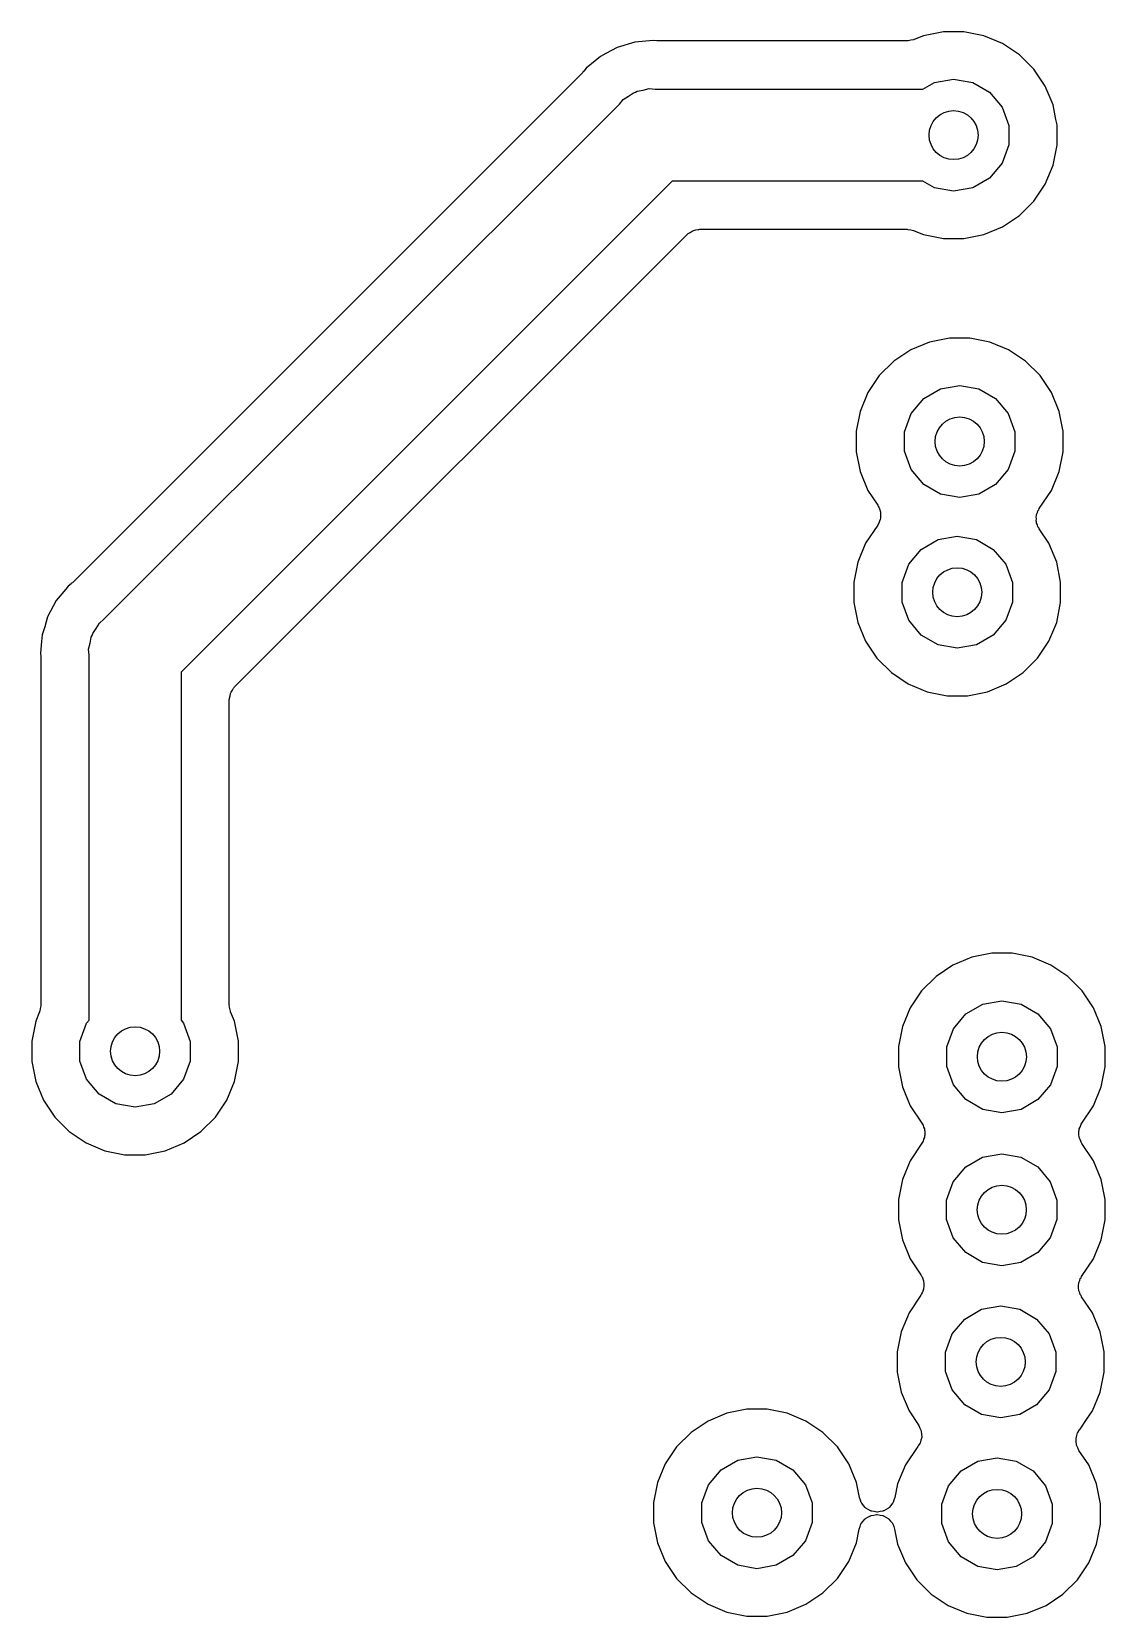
# Model space of a CAD drawing. Extents: x 91.4 to 190.2, y -113.9 to -59.9.
# Drawn here: x 160.48 to 169.38, y -99.91 to -86.76 of the extents above; entities that cross this region are included whole.
import ezdxf

# ---------------------------------------------------------------- set-up
doc = ezdxf.new("R2010")
doc.units = 0
doc.header["$MEASUREMENT"] = 0
doc.layers.add('BLACK', color=7, linetype='CONTINUOUS')

msp = doc.modelspace()

# ---------------------------------------------------------------- linework, layer by layer
at = {"layer": 'BLACK', "linetype": 'CONTINUOUS'}
for p, q in [((165.477, -86.8503), (165.33, -86.895)), ((165.599, -86.8383), (165.477, -86.8503)), ((165.63, -86.8352), (165.599, -86.8383)), ((165.599, -86.8383), (165.599, -86.8383)), ((165.599, -86.8383), (165.599, -86.8383)), ((165.661, -86.8383), (165.63, -86.8352)), ((165.668, -86.8377), (165.661, -86.8383)), ((165.676, -86.839), (165.668, -86.8377)), ((167.736, -86.839), (165.676, -86.839)), ((167.739, -86.8384), (167.736, -86.839)), ((167.742, -86.8389), (167.739, -86.8384)), ((167.765, -86.8339), (167.742, -86.8389)), ((167.787, -86.83), (167.765, -86.8339)), ((167.79, -86.8283), (167.787, -86.83)), ((167.793, -86.8276), (167.79, -86.8283)), ((167.87, -86.7957), (167.793, -86.8276)), ((168.036, -86.7628), (167.87, -86.7957)), ((168.204, -86.7628), (168.036, -86.7628)), ((168.37, -86.7957), (168.204, -86.7628)), ((168.526, -86.8604), (168.37, -86.7957)), ((168.666, -86.9542), (168.526, -86.8604)), ((165.149, -87.0042), (165.075, -87.0651)), ((165.194, -86.9675), (165.149, -87.0042)), ((165.237, -86.9443), (165.194, -86.9675)), ((165.33, -86.895), (165.237, -86.9443)), ((165.237, -86.9443), (165.237, -86.9443)), ((168.786, -87.0736), (168.666, -86.9542)), ((165.045, -87.1001), (160.815, -91.3304)), ((165.05, -87.094), (165.045, -87.1001)), ((165.055, -87.0892), (165.05, -87.094)), ((165.075, -87.0651), (165.055, -87.0892)), ((168.88, -87.214), (168.786, -87.0736)), ((165.425, -87.2984), (165.466, -87.2694)), ((165.466, -87.2694), (165.483, -87.265)), ((165.483, -87.265), (165.498, -87.2565)), ((165.498, -87.2565), (165.547, -87.2477)), ((165.547, -87.2477), (165.596, -87.2346)), ((165.596, -87.2346), (165.647, -87.239)), ((165.647, -87.239), (167.866, -87.239)), ((167.866, -87.239), (167.961, -87.1837)), ((167.961, -87.1837), (168.12, -87.1557)), ((168.12, -87.1557), (168.279, -87.1837)), ((168.279, -87.1837), (168.418, -87.2644)), ((168.418, -87.2644), (168.522, -87.3879)), ((168.944, -87.37), (168.88, -87.214)), ((161.077, -91.6338), (165.349, -87.3624)), ((165.349, -87.3624), (165.381, -87.3236)), ((165.381, -87.3236), (165.425, -87.2984)), ((168.522, -87.3879), (168.577, -87.5394)), ((168.968, -87.4901), (168.944, -87.37)), ((168.577, -87.5394), (168.577, -87.7006)), ((168.977, -87.5356), (168.968, -87.4901)), ((168.977, -87.7044), (168.977, -87.5356)), ((168.577, -87.7006), (168.522, -87.8521)), ((168.944, -87.87), (168.977, -87.7044)), ((168.522, -87.8521), (168.418, -87.9756)), ((168.88, -88.026), (168.944, -87.87)), ((165.788, -88.001), (161.716, -92.0728)), ((167.866, -88.001), (165.788, -88.001)), ((167.961, -88.0563), (167.866, -88.001)), ((168.12, -88.0843), (167.961, -88.0563)), ((168.279, -88.0563), (168.12, -88.0843)), ((168.418, -87.9756), (168.279, -88.0563)), ((168.786, -88.1664), (168.88, -88.026)), ((168.666, -88.2858), (168.786, -88.1664)), ((168.526, -88.3796), (168.666, -88.2858)), ((162.16, -92.1946), (165.91, -88.4449)), ((165.91, -88.4449), (165.915, -88.4411)), ((165.915, -88.4411), (165.919, -88.4361)), ((165.919, -88.4361), (165.936, -88.4263)), ((165.936, -88.4263), (165.952, -88.4151)), ((165.952, -88.4151), (165.959, -88.4133)), ((165.959, -88.4133), (165.964, -88.41)), ((165.964, -88.41), (165.984, -88.4066)), ((165.984, -88.4066), (166.003, -88.4016)), ((166.003, -88.4016), (166.009, -88.4021)), ((166.009, -88.4021), (166.016, -88.401)), ((166.016, -88.401), (167.736, -88.401)), ((167.736, -88.401), (167.739, -88.4016)), ((167.739, -88.4016), (167.742, -88.4011)), ((167.742, -88.4011), (167.765, -88.4061)), ((167.765, -88.4061), (167.787, -88.41)), ((167.787, -88.41), (167.79, -88.4117)), ((167.79, -88.4117), (167.793, -88.4124)), ((167.793, -88.4124), (167.87, -88.4443)), ((167.87, -88.4443), (168.036, -88.4772)), ((168.204, -88.4772), (168.37, -88.4443)), ((168.37, -88.4443), (168.526, -88.3796)), ((168.036, -88.4772), (168.204, -88.4772)), ((167.92, -89.3357), (167.764, -89.4004)), ((168.086, -89.3028), (167.92, -89.3357)), ((168.254, -89.3028), (168.086, -89.3028)), ((168.42, -89.3357), (168.254, -89.3028)), ((168.576, -89.4004), (168.42, -89.3357)), ((167.624, -89.4942), (167.504, -89.6136)), ((167.764, -89.4004), (167.624, -89.4942)), ((168.716, -89.4942), (168.576, -89.4004)), ((168.836, -89.6136), (168.716, -89.4942)), ((167.504, -89.6136), (167.41, -89.754)), ((168.93, -89.754), (168.836, -89.6136)), ((167.41, -89.754), (167.346, -89.91)), ((167.872, -89.8044), (168.011, -89.7237)), ((168.011, -89.7237), (168.17, -89.6957)), ((168.17, -89.6957), (168.329, -89.7237)), ((168.329, -89.7237), (168.468, -89.8044)), ((168.994, -89.91), (168.93, -89.754)), ((167.768, -89.9279), (167.872, -89.8044)), ((168.468, -89.8044), (168.572, -89.9279)), ((167.346, -89.91), (167.313, -90.0756)), ((167.713, -90.0794), (167.768, -89.9279)), ((168.572, -89.9279), (168.627, -90.0794)), ((169.022, -90.0501), (168.994, -89.91)), ((167.313, -90.0756), (167.313, -90.2444)), ((167.713, -90.2406), (167.713, -90.0794)), ((168.627, -90.0794), (168.627, -90.2406)), ((169.027, -90.0756), (169.022, -90.0501)), ((169.022, -90.0501), (169.022, -90.0501)), ((169.027, -90.2444), (169.027, -90.0756)), ((167.313, -90.2444), (167.346, -90.41)), ((167.768, -90.3921), (167.713, -90.2406)), ((168.627, -90.2406), (168.572, -90.3921)), ((168.994, -90.41), (169.027, -90.2444)), ((167.346, -90.41), (167.41, -90.566)), ((167.872, -90.5156), (167.768, -90.3921)), ((168.572, -90.3921), (168.468, -90.5156)), ((168.93, -90.566), (168.994, -90.41)), ((168.011, -90.5963), (167.872, -90.5156)), ((168.468, -90.5156), (168.329, -90.5963)), ((167.41, -90.566), (167.491, -90.6867)), ((167.491, -90.6867), (167.495, -90.6957)), ((167.495, -90.6957), (167.501, -90.7037)), ((168.17, -90.6243), (168.011, -90.5963)), ((168.329, -90.5963), (168.17, -90.6243)), ((168.829, -90.7166), (168.93, -90.566)), ((167.501, -90.7037), (167.505, -90.7194)), ((167.505, -90.8207), (167.501, -90.8364)), ((167.505, -90.7194), (167.512, -90.7344)), ((167.512, -90.8057), (167.505, -90.8207)), ((167.512, -90.7344), (167.513, -90.7442)), ((167.513, -90.7958), (167.512, -90.8057)), ((167.513, -90.7442), (167.515, -90.7537)), ((167.515, -90.7864), (167.513, -90.7958)), ((167.515, -90.7537), (167.514, -90.77)), ((167.514, -90.77), (167.515, -90.7864)), ((168.805, -90.7836), (168.807, -90.7742)), ((168.806, -90.8), (168.805, -90.7836)), ((168.805, -90.8163), (168.806, -90.8)), ((168.807, -90.8258), (168.805, -90.8163)), ((168.807, -90.7742), (168.808, -90.7643)), ((168.808, -90.8356), (168.807, -90.8258)), ((168.808, -90.7643), (168.815, -90.7493)), ((168.815, -90.7493), (168.819, -90.7336)), ((168.819, -90.7336), (168.825, -90.7257)), ((168.825, -90.7257), (168.829, -90.7166)), ((167.491, -90.8534), (167.39, -91.004)), ((167.495, -90.8443), (167.491, -90.8534)), ((167.501, -90.8364), (167.495, -90.8443)), ((167.991, -90.9737), (168.15, -90.9457)), ((168.15, -90.9457), (168.309, -90.9737)), ((168.815, -90.8506), (168.808, -90.8356)), ((168.819, -90.8663), (168.815, -90.8506)), ((168.825, -90.8743), (168.819, -90.8663)), ((168.829, -90.8833), (168.825, -90.8743)), ((168.91, -91.004), (168.829, -90.8833)), ((167.39, -91.004), (167.326, -91.16)), ((167.748, -91.1779), (167.852, -91.0544)), ((167.852, -91.0544), (167.991, -90.9737)), ((168.309, -90.9737), (168.448, -91.0544)), ((168.448, -91.0544), (168.552, -91.1779)), ((168.974, -91.16), (168.91, -91.004)), ((167.326, -91.16), (167.293, -91.3256)), ((167.693, -91.3294), (167.748, -91.1779)), ((168.552, -91.1779), (168.607, -91.3294)), ((169.007, -91.3256), (168.974, -91.16)), ((160.804, -91.3403), (160.78, -91.3601)), ((160.809, -91.3347), (160.804, -91.3403)), ((160.815, -91.3304), (160.809, -91.3347)), ((167.293, -91.3256), (167.293, -91.4944)), ((167.693, -91.4906), (167.693, -91.3294)), ((168.607, -91.3294), (168.607, -91.4906)), ((169.007, -91.4944), (169.007, -91.3256)), ((160.682, -91.479), (160.61, -91.6147)), ((160.76, -91.3842), (160.682, -91.479)), ((160.78, -91.3601), (160.76, -91.3842)), ((160.76, -91.3842), (160.76, -91.3842)), ((160.61, -91.6147), (160.586, -91.6953)), ((167.293, -91.4944), (167.326, -91.66)), ((167.748, -91.6421), (167.693, -91.4906)), ((168.607, -91.4906), (168.552, -91.6421)), ((168.974, -91.66), (169.007, -91.4944)), ((160.586, -91.6953), (160.565, -91.7619)), ((160.984, -91.7515), (161.013, -91.7101)), ((161.013, -91.7101), (161.039, -91.6663)), ((161.039, -91.6663), (161.077, -91.6338)), ((167.326, -91.66), (167.39, -91.816)), ((167.852, -91.7656), (167.748, -91.6421)), ((168.552, -91.6421), (168.448, -91.7656)), ((168.91, -91.816), (168.974, -91.66)), ((160.56, -91.8167), (160.55, -91.915)), ((160.565, -91.7619), (160.56, -91.8167)), ((160.95, -91.8813), (160.963, -91.8324)), ((160.963, -91.8324), (160.971, -91.7827)), ((160.971, -91.7827), (160.98, -91.7679)), ((160.98, -91.7679), (160.984, -91.7515)), ((167.39, -91.816), (167.484, -91.9564)), ((167.991, -91.8463), (167.852, -91.7656)), ((168.15, -91.8743), (167.991, -91.8463)), ((168.309, -91.8463), (168.15, -91.8743)), ((168.448, -91.7656), (168.309, -91.8463)), ((168.816, -91.9564), (168.91, -91.816)), ((160.55, -91.915), (160.553, -91.946)), ((160.553, -91.946), (160.553, -91.9534)), ((160.553, -91.9534), (160.554, -91.9607)), ((160.554, -91.9607), (160.554, -94.8307)), ((160.954, -91.9316), (160.95, -91.8813)), ((160.954, -94.9578), (160.954, -91.9316)), ((167.484, -91.9564), (167.604, -92.0758)), ((168.696, -92.0758), (168.816, -91.9564)), ((161.716, -92.0728), (161.716, -94.9578)), ((167.604, -92.0758), (167.744, -92.1696)), ((168.556, -92.1696), (168.696, -92.0758)), ((162.117, -92.2876), (162.122, -92.2686)), ((162.122, -92.2686), (162.125, -92.2493)), ((162.125, -92.2493), (162.128, -92.2436)), ((162.128, -92.2436), (162.13, -92.2372)), ((162.13, -92.2372), (162.141, -92.2212)), ((162.141, -92.2212), (162.151, -92.2042)), ((162.151, -92.2042), (162.156, -92.2)), ((162.156, -92.2), (162.16, -92.1946)), ((167.744, -92.1696), (167.9, -92.2343)), ((167.9, -92.2343), (168.066, -92.2672)), ((168.066, -92.2672), (168.234, -92.2672)), ((168.234, -92.2672), (168.4, -92.2343)), ((168.4, -92.2343), (168.556, -92.1696)), ((162.116, -92.3006), (162.117, -92.2941)), ((162.116, -94.8307), (162.116, -92.3006)), ((162.117, -92.2941), (162.117, -92.2876)), ((168.114, -94.5004), (167.974, -94.5942)), ((168.27, -94.4357), (168.114, -94.5004)), ((168.436, -94.4028), (168.27, -94.4357)), ((168.604, -94.4028), (168.436, -94.4028)), ((168.77, -94.4357), (168.604, -94.4028)), ((168.926, -94.5004), (168.77, -94.4357)), ((169.066, -94.5942), (168.926, -94.5004)), ((167.974, -94.5942), (167.854, -94.7136)), ((169.186, -94.7136), (169.066, -94.5942)), ((167.854, -94.7136), (167.76, -94.854)), ((169.28, -94.854), (169.186, -94.7136)), ((160.543, -94.8881), (160.511, -94.965)), ((160.545, -94.882), (160.543, -94.8849)), ((160.543, -94.8849), (160.543, -94.8881)), ((160.549, -94.8595), (160.545, -94.882)), ((160.554, -94.8372), (160.549, -94.8595)), ((160.554, -94.8307), (160.553, -94.834)), ((160.553, -94.834), (160.554, -94.8372)), ((162.117, -94.834), (162.116, -94.8307)), ((162.116, -94.8372), (162.117, -94.834)), ((162.121, -94.8595), (162.116, -94.8372)), ((162.125, -94.882), (162.121, -94.8595)), ((162.127, -94.8849), (162.125, -94.882)), ((162.127, -94.8881), (162.127, -94.8849)), ((162.159, -94.965), (162.127, -94.8881)), ((167.76, -94.854), (167.696, -95.01)), ((168.222, -94.9044), (168.361, -94.8237)), ((168.361, -94.8237), (168.52, -94.7957)), ((168.52, -94.7957), (168.679, -94.8237)), ((168.679, -94.8237), (168.818, -94.9044)), ((169.344, -95.01), (169.28, -94.854)), ((160.511, -94.965), (160.478, -95.1306)), ((160.878, -95.1344), (160.933, -94.9829)), ((160.933, -94.9829), (160.954, -94.9578)), ((161.716, -94.9578), (161.737, -94.9829)), ((161.737, -94.9829), (161.792, -95.1344)), ((162.192, -95.1306), (162.159, -94.965)), ((167.696, -95.01), (167.663, -95.1756)), ((168.063, -95.1794), (168.118, -95.0279)), ((168.118, -95.0279), (168.222, -94.9044)), ((168.818, -94.9044), (168.922, -95.0279)), ((168.922, -95.0279), (168.977, -95.1794)), ((169.377, -95.1756), (169.344, -95.01)), ((160.478, -95.1306), (160.478, -95.2994)), ((160.878, -95.2956), (160.878, -95.1344)), ((161.792, -95.1344), (161.792, -95.2956)), ((162.192, -95.2994), (162.192, -95.1306)), ((160.933, -95.4471), (160.878, -95.2956)), ((161.792, -95.2956), (161.737, -95.4471)), ((167.663, -95.1756), (167.663, -95.3444)), ((168.063, -95.3406), (168.063, -95.1794)), ((168.977, -95.1794), (168.977, -95.3406)), ((169.377, -95.3444), (169.377, -95.1756)), ((160.478, -95.2994), (160.511, -95.465)), ((162.159, -95.465), (162.192, -95.2994)), ((167.663, -95.3444), (167.696, -95.51)), ((168.118, -95.4921), (168.063, -95.3406)), ((168.977, -95.3406), (168.922, -95.4921)), ((169.344, -95.51), (169.377, -95.3444)), ((160.511, -95.465), (160.575, -95.621)), ((161.037, -95.5706), (160.933, -95.4471)), ((161.737, -95.4471), (161.633, -95.5706)), ((162.095, -95.621), (162.159, -95.465)), ((167.696, -95.51), (167.76, -95.666)), ((168.222, -95.6156), (168.118, -95.4921)), ((168.922, -95.4921), (168.818, -95.6156)), ((169.28, -95.666), (169.344, -95.51)), ((160.575, -95.621), (160.669, -95.7614)), ((161.176, -95.6513), (161.037, -95.5706)), ((161.335, -95.6793), (161.176, -95.6513)), ((161.494, -95.6513), (161.335, -95.6793)), ((161.633, -95.5706), (161.494, -95.6513)), ((162.001, -95.7614), (162.095, -95.621)), ((167.76, -95.666), (167.857, -95.8103)), ((168.361, -95.6963), (168.222, -95.6156)), ((168.818, -95.6156), (168.679, -95.6963)), ((169.182, -95.8116), (169.279, -95.6675)), ((169.279, -95.6675), (169.28, -95.666)), ((169.279, -95.6675), (169.279, -95.6675)), ((169.279, -95.6675), (169.279, -95.6675)), ((160.669, -95.7614), (160.789, -95.8808)), ((161.881, -95.8808), (162.001, -95.7614)), ((167.857, -95.8103), (167.861, -95.8194)), ((167.861, -95.8194), (167.867, -95.8273)), ((168.52, -95.7243), (168.361, -95.6963)), ((168.679, -95.6963), (168.52, -95.7243)), ((169.173, -95.8285), (169.178, -95.8206)), ((169.178, -95.8206), (169.182, -95.8116)), ((160.789, -95.8808), (160.929, -95.9746)), ((161.741, -95.9746), (161.881, -95.8808)), ((167.867, -95.8273), (167.871, -95.843)), ((167.871, -95.9443), (167.867, -95.96)), ((167.871, -95.843), (167.878, -95.858)), ((167.878, -95.9293), (167.871, -95.9443)), ((167.878, -95.858), (167.878, -95.8679)), ((167.878, -95.8679), (167.881, -95.8773)), ((167.881, -95.91), (167.878, -95.9195)), ((167.878, -95.9195), (167.878, -95.9293)), ((167.881, -95.8773), (167.88, -95.8937)), ((167.88, -95.8937), (167.881, -95.91)), ((169.158, -95.8786), (169.161, -95.8691)), ((169.159, -95.8949), (169.158, -95.8786)), ((169.158, -95.9112), (169.159, -95.8949)), ((169.161, -95.9207), (169.158, -95.9112)), ((169.161, -95.8592), (169.168, -95.8443)), ((169.161, -95.8691), (169.161, -95.8592)), ((169.161, -95.9305), (169.161, -95.9207)), ((169.168, -95.9455), (169.161, -95.9305)), ((169.168, -95.8443), (169.173, -95.8285)), ((169.173, -95.9612), (169.168, -95.9455)), ((160.929, -95.9746), (161.085, -96.0393)), ((161.085, -96.0393), (161.251, -96.0722)), ((161.251, -96.0722), (161.419, -96.0722)), ((161.419, -96.0722), (161.585, -96.0393)), ((161.585, -96.0393), (161.741, -95.9746)), ((167.857, -95.977), (167.76, -96.1225)), ((167.861, -95.968), (167.857, -95.977)), ((167.867, -95.96), (167.861, -95.968)), ((168.36, -96.0923), (168.519, -96.0643)), ((168.519, -96.0643), (168.678, -96.0923)), ((169.178, -95.9692), (169.173, -95.9612)), ((169.182, -95.9782), (169.178, -95.9692)), ((169.279, -96.1225), (169.182, -95.9782)), ((167.76, -96.1225), (167.695, -96.2785)), ((168.117, -96.2964), (168.221, -96.1729)), ((168.221, -96.1729), (168.36, -96.0923)), ((168.678, -96.0923), (168.818, -96.1729)), ((168.818, -96.1729), (168.921, -96.2964)), ((169.343, -96.2785), (169.279, -96.1225)), ((167.695, -96.2785), (167.662, -96.4441)), ((168.062, -96.448), (168.117, -96.2964)), ((168.921, -96.2964), (168.976, -96.448)), ((169.376, -96.4441), (169.343, -96.2785)), ((167.662, -96.4441), (167.662, -96.613)), ((168.062, -96.6092), (168.062, -96.448)), ((168.976, -96.448), (168.976, -96.6092)), ((169.376, -96.613), (169.376, -96.4441)), ((168.117, -96.7607), (168.062, -96.6092)), ((168.976, -96.6092), (168.921, -96.7607)), ((167.662, -96.613), (167.695, -96.7786)), ((169.343, -96.7786), (169.376, -96.613)), ((167.695, -96.7786), (167.76, -96.9346)), ((168.221, -96.8842), (168.117, -96.7607)), ((168.921, -96.7607), (168.818, -96.8842)), ((169.279, -96.9346), (169.343, -96.7786)), ((167.76, -96.9346), (167.849, -97.0691)), ((168.36, -96.9648), (168.221, -96.8842)), ((168.519, -96.9928), (168.36, -96.9648)), ((168.678, -96.9648), (168.519, -96.9928)), ((168.818, -96.8842), (168.678, -96.9648)), ((169.18, -97.0828), (169.279, -96.9346)), ((167.849, -97.0691), (167.853, -97.0781)), ((167.853, -97.0781), (167.859, -97.0861)), ((167.859, -97.0861), (167.864, -97.1018)), ((167.864, -97.1018), (167.87, -97.1168)), ((167.87, -97.1168), (167.871, -97.1266)), ((167.871, -97.1266), (167.874, -97.1361)), ((167.874, -97.1361), (167.873, -97.1524)), ((169.158, -97.1404), (169.159, -97.1305)), ((169.159, -97.1305), (169.165, -97.1155)), ((169.165, -97.1155), (169.17, -97.0998)), ((169.17, -97.0998), (169.176, -97.0919)), ((169.176, -97.0919), (169.18, -97.0828)), ((167.849, -97.2357), (167.75, -97.384)), ((167.853, -97.2267), (167.849, -97.2357)), ((167.859, -97.2188), (167.853, -97.2267)), ((167.864, -97.203), (167.859, -97.2188)), ((167.87, -97.1881), (167.864, -97.203)), ((167.871, -97.1782), (167.87, -97.1881)), ((167.874, -97.1687), (167.871, -97.1782)), ((167.873, -97.1524), (167.874, -97.1687)), ((169.155, -97.1498), (169.158, -97.1404)), ((169.156, -97.1662), (169.155, -97.1498)), ((169.155, -97.1825), (169.156, -97.1662)), ((169.158, -97.192), (169.155, -97.1825)), ((169.159, -97.2018), (169.158, -97.192)), ((169.165, -97.2168), (169.159, -97.2018)), ((169.17, -97.2325), (169.165, -97.2168)), ((169.176, -97.2405), (169.17, -97.2325)), ((169.18, -97.2495), (169.176, -97.2405)), ((169.27, -97.384), (169.18, -97.2495)), ((167.75, -97.384), (167.686, -97.54)), ((168.212, -97.4344), (168.351, -97.3537)), ((168.351, -97.3537), (168.51, -97.3257)), ((168.51, -97.3257), (168.669, -97.3537)), ((168.669, -97.3537), (168.808, -97.4344)), ((169.334, -97.54), (169.27, -97.384)), ((168.108, -97.5579), (168.212, -97.4344)), ((168.808, -97.4344), (168.912, -97.5579)), ((167.686, -97.54), (167.653, -97.7056)), ((168.053, -97.7094), (168.108, -97.5579)), ((168.912, -97.5579), (168.967, -97.7094)), ((169.367, -97.7056), (169.334, -97.54)), ((167.653, -97.7056), (167.653, -97.8744)), ((168.053, -97.8706), (168.053, -97.7094)), ((168.967, -97.7094), (168.967, -97.8706)), ((169.367, -97.8744), (169.367, -97.7056)), ((167.653, -97.8744), (167.686, -98.04)), ((168.108, -98.0221), (168.053, -97.8706)), ((168.967, -97.8706), (168.912, -98.0221)), ((169.334, -98.04), (169.367, -97.8744)), ((167.686, -98.04), (167.75, -98.196)), ((168.212, -98.1456), (168.108, -98.0221)), ((168.912, -98.0221), (168.808, -98.1456)), ((169.27, -98.196), (169.334, -98.04)), ((166.406, -98.1828), (166.24, -98.2157)), ((166.574, -98.1828), (166.406, -98.1828)), ((166.74, -98.2157), (166.574, -98.1828)), ((168.351, -98.2263), (168.212, -98.1456)), ((168.808, -98.1456), (168.669, -98.2263)), ((166.084, -98.2804), (165.944, -98.3742)), ((166.24, -98.2157), (166.084, -98.2804)), ((166.896, -98.2804), (166.74, -98.2157)), ((167.036, -98.3742), (166.896, -98.2804)), ((167.75, -98.196), (167.831, -98.3163)), ((167.831, -98.3163), (167.841, -98.3386)), ((168.51, -98.2543), (168.351, -98.2263)), ((168.669, -98.2263), (168.51, -98.2543)), ((169.168, -98.3487), (169.222, -98.2675)), ((169.222, -98.2675), (169.27, -98.196)), ((169.222, -98.2675), (169.222, -98.2675)), ((165.944, -98.3742), (165.824, -98.4936)), ((167.156, -98.4936), (167.036, -98.3742)), ((167.841, -98.3386), (167.851, -98.3608)), ((167.848, -98.4394), (167.842, -98.463)), ((167.855, -98.4159), (167.848, -98.4394)), ((167.851, -98.3608), (167.851, -98.3624)), ((167.851, -98.3624), (167.852, -98.364)), ((167.852, -98.364), (167.853, -98.3884)), ((167.853, -98.3884), (167.855, -98.4127)), ((167.855, -98.4127), (167.855, -98.4143)), ((167.855, -98.4143), (167.855, -98.4159)), ((169.135, -98.4241), (169.142, -98.4006)), ((169.135, -98.4257), (169.135, -98.4241)), ((169.135, -98.4273), (169.135, -98.4257)), ((169.137, -98.4516), (169.135, -98.4273)), ((169.142, -98.4006), (169.148, -98.377)), ((169.148, -98.377), (169.149, -98.3756)), ((169.149, -98.374), (169.164, -98.3543)), ((169.149, -98.3756), (169.149, -98.374)), ((169.164, -98.3543), (169.167, -98.3496)), ((169.167, -98.3496), (169.168, -98.3487)), ((165.824, -98.4936), (165.73, -98.634)), ((166.331, -98.6037), (166.49, -98.5757)), ((166.49, -98.5757), (166.649, -98.6037)), ((167.25, -98.634), (167.156, -98.4936)), ((167.822, -98.4913), (167.72, -98.644)), ((167.823, -98.4904), (167.822, -98.4913)), ((167.826, -98.4857), (167.823, -98.4904)), ((167.841, -98.466), (167.826, -98.4857)), ((167.842, -98.463), (167.841, -98.4644)), ((167.841, -98.4644), (167.841, -98.466)), ((169.138, -98.476), (169.137, -98.4516)), ((169.139, -98.4776), (169.138, -98.476)), ((169.139, -98.4792), (169.139, -98.4776)), ((169.149, -98.5014), (169.139, -98.4792)), ((169.159, -98.5237), (169.149, -98.5014)), ((169.24, -98.644), (169.159, -98.5237)), ((165.73, -98.634), (165.666, -98.79)), ((166.088, -98.8079), (166.192, -98.6844)), ((166.192, -98.6844), (166.331, -98.6037)), ((166.649, -98.6037), (166.788, -98.6844)), ((166.788, -98.6844), (166.892, -98.8079)), ((167.314, -98.79), (167.25, -98.634)), ((167.72, -98.644), (167.656, -98.8)), ((168.078, -98.8179), (168.182, -98.6944)), ((168.182, -98.6944), (168.321, -98.6137)), ((168.321, -98.6137), (168.48, -98.5857)), ((168.48, -98.5857), (168.639, -98.6137)), ((168.639, -98.6137), (168.778, -98.6944)), ((168.778, -98.6944), (168.882, -98.8179)), ((169.304, -98.8), (169.24, -98.644)), ((165.666, -98.79), (165.633, -98.9556)), ((166.033, -98.9594), (166.088, -98.8079)), ((166.892, -98.8079), (166.947, -98.9594)), ((167.339, -98.9137), (167.314, -98.79)), ((167.656, -98.8), (167.633, -98.9137)), ((168.023, -98.9694), (168.078, -98.8179)), ((168.882, -98.8179), (168.937, -98.9694)), ((169.337, -98.9656), (169.304, -98.8)), ((165.633, -98.9556), (165.633, -99.1244)), ((166.033, -99.1206), (166.033, -98.9594)), ((166.947, -98.9594), (166.947, -99.1206)), ((167.347, -98.935), (167.339, -98.9137)), ((167.354, -98.9566), (167.347, -98.935)), ((167.357, -98.9592), (167.354, -98.9566)), ((167.358, -98.9623), (167.357, -98.9592)), ((167.373, -98.9794), (167.358, -98.9623)), ((167.614, -98.9623), (167.599, -98.9794)), ((167.615, -98.9592), (167.614, -98.9623)), ((167.618, -98.9566), (167.615, -98.9592)), ((167.625, -98.935), (167.618, -98.9566)), ((167.633, -98.9137), (167.625, -98.935)), ((168.023, -99.1306), (168.023, -98.9694)), ((168.937, -98.9694), (168.937, -99.1306)), ((169.337, -99.1344), (169.337, -98.9656)), ((167.371, -99.1105), (167.385, -99.0928)), ((167.387, -98.9972), (167.373, -98.9794)), ((167.385, -99.0928), (167.388, -99.091)), ((167.39, -98.999), (167.387, -98.9972)), ((167.388, -99.091), (167.39, -99.0885)), ((167.392, -99.0015), (167.39, -98.999)), ((167.39, -99.0885), (167.41, -99.0776)), ((167.412, -99.0124), (167.392, -99.0015)), ((167.41, -99.0776), (167.43, -99.0657)), ((167.432, -99.0243), (167.412, -99.0124)), ((167.43, -99.0657), (167.433, -99.0651)), ((167.435, -99.0249), (167.432, -99.0243)), ((167.433, -99.0651), (167.436, -99.0635)), ((167.438, -99.0265), (167.435, -99.0249)), ((167.436, -99.0635), (167.458, -99.06)), ((167.46, -99.03), (167.438, -99.0265)), ((167.458, -99.06), (167.481, -99.0556)), ((167.483, -99.0344), (167.46, -99.03)), ((167.481, -99.0556), (167.484, -99.0561)), ((167.486, -99.0339), (167.483, -99.0344)), ((167.484, -99.0561), (167.487, -99.0556)), ((167.489, -99.0344), (167.486, -99.0339)), ((167.487, -99.0556), (167.51, -99.06)), ((167.512, -99.03), (167.489, -99.0344)), ((167.51, -99.06), (167.532, -99.0635)), ((167.534, -99.0265), (167.512, -99.03)), ((167.532, -99.0635), (167.535, -99.0651)), ((167.537, -99.0249), (167.534, -99.0265)), ((167.535, -99.0651), (167.538, -99.0657)), ((167.54, -99.0243), (167.537, -99.0249)), ((167.538, -99.0657), (167.558, -99.0776)), ((167.56, -99.0124), (167.54, -99.0243)), ((167.558, -99.0776), (167.578, -99.0885)), ((167.58, -99.0014), (167.56, -99.0124)), ((167.578, -99.0885), (167.58, -99.091)), ((167.582, -98.999), (167.58, -99.0014)), ((167.58, -99.091), (167.583, -99.0928)), ((167.585, -98.9972), (167.582, -98.999)), ((167.583, -99.0928), (167.597, -99.1106)), ((167.599, -98.9794), (167.585, -98.9972)), ((165.633, -99.1244), (165.666, -99.29)), ((166.088, -99.2721), (166.033, -99.1206)), ((166.947, -99.1206), (166.892, -99.2721)), ((167.314, -99.29), (167.337, -99.1763)), ((167.337, -99.1763), (167.345, -99.155)), ((167.345, -99.155), (167.352, -99.1334)), ((167.352, -99.1334), (167.355, -99.1308)), ((167.355, -99.1308), (167.356, -99.1277)), ((167.356, -99.1277), (167.371, -99.1105)), ((167.597, -99.1106), (167.612, -99.1277)), ((167.612, -99.1277), (167.613, -99.1308)), ((167.613, -99.1308), (167.616, -99.1334)), ((167.616, -99.1334), (167.623, -99.155)), ((167.623, -99.155), (167.631, -99.1763)), ((167.631, -99.1763), (167.656, -99.3)), ((168.078, -99.2821), (168.023, -99.1306)), ((168.937, -99.1306), (168.882, -99.2821)), ((169.304, -99.3), (169.337, -99.1344)), ((165.666, -99.29), (165.73, -99.446)), ((166.192, -99.3956), (166.088, -99.2721)), ((166.892, -99.2721), (166.788, -99.3956)), ((167.25, -99.446), (167.314, -99.29)), ((167.656, -99.3), (167.72, -99.456)), ((168.182, -99.4056), (168.078, -99.2821)), ((168.882, -99.2821), (168.778, -99.4056)), ((169.24, -99.456), (169.304, -99.3)), ((165.73, -99.446), (165.824, -99.5864)), ((166.331, -99.4763), (166.192, -99.3956)), ((166.49, -99.5043), (166.331, -99.4763)), ((166.649, -99.4763), (166.49, -99.5043)), ((166.788, -99.3956), (166.649, -99.4763)), ((167.156, -99.5864), (167.25, -99.446)), ((167.72, -99.456), (167.814, -99.5964)), ((168.321, -99.4863), (168.182, -99.4056)), ((168.48, -99.5143), (168.321, -99.4863)), ((168.639, -99.4863), (168.48, -99.5143)), ((168.778, -99.4056), (168.639, -99.4863)), ((169.146, -99.5964), (169.24, -99.456)), ((165.824, -99.5864), (165.944, -99.7058)), ((167.036, -99.7058), (167.156, -99.5864)), ((167.814, -99.5964), (167.934, -99.7158)), ((169.026, -99.7158), (169.146, -99.5964)), ((165.944, -99.7058), (166.084, -99.7996)), ((166.896, -99.7996), (167.036, -99.7058)), ((167.934, -99.7158), (168.074, -99.8096)), ((168.886, -99.8096), (169.026, -99.7158)), ((166.084, -99.7996), (166.24, -99.8643)), ((166.24, -99.8643), (166.406, -99.8972)), ((166.406, -99.8972), (166.574, -99.8972)), ((166.574, -99.8972), (166.74, -99.8643)), ((166.74, -99.8643), (166.896, -99.7996)), ((168.074, -99.8096), (168.23, -99.8743)), ((168.23, -99.8743), (168.396, -99.9072)), ((168.564, -99.9072), (168.73, -99.8743)), ((168.73, -99.8743), (168.886, -99.8096)), ((168.396, -99.9072), (168.564, -99.9072))]:
    msp.add_line(p, q, dxfattribs=at)
at = {"layer": 'BLACK'}
for centre in [(168.12, -87.62), (168.17, -90.16), (168.15, -91.41), (161.335, -95.215), (168.52, -95.26), (168.519, -96.5286), (168.51, -97.79), (166.49, -99.04), (168.48, -99.05)]:
    msp.add_circle(centre, 0.2032, dxfattribs=at)

doc.saveas('drawing.dxf')
